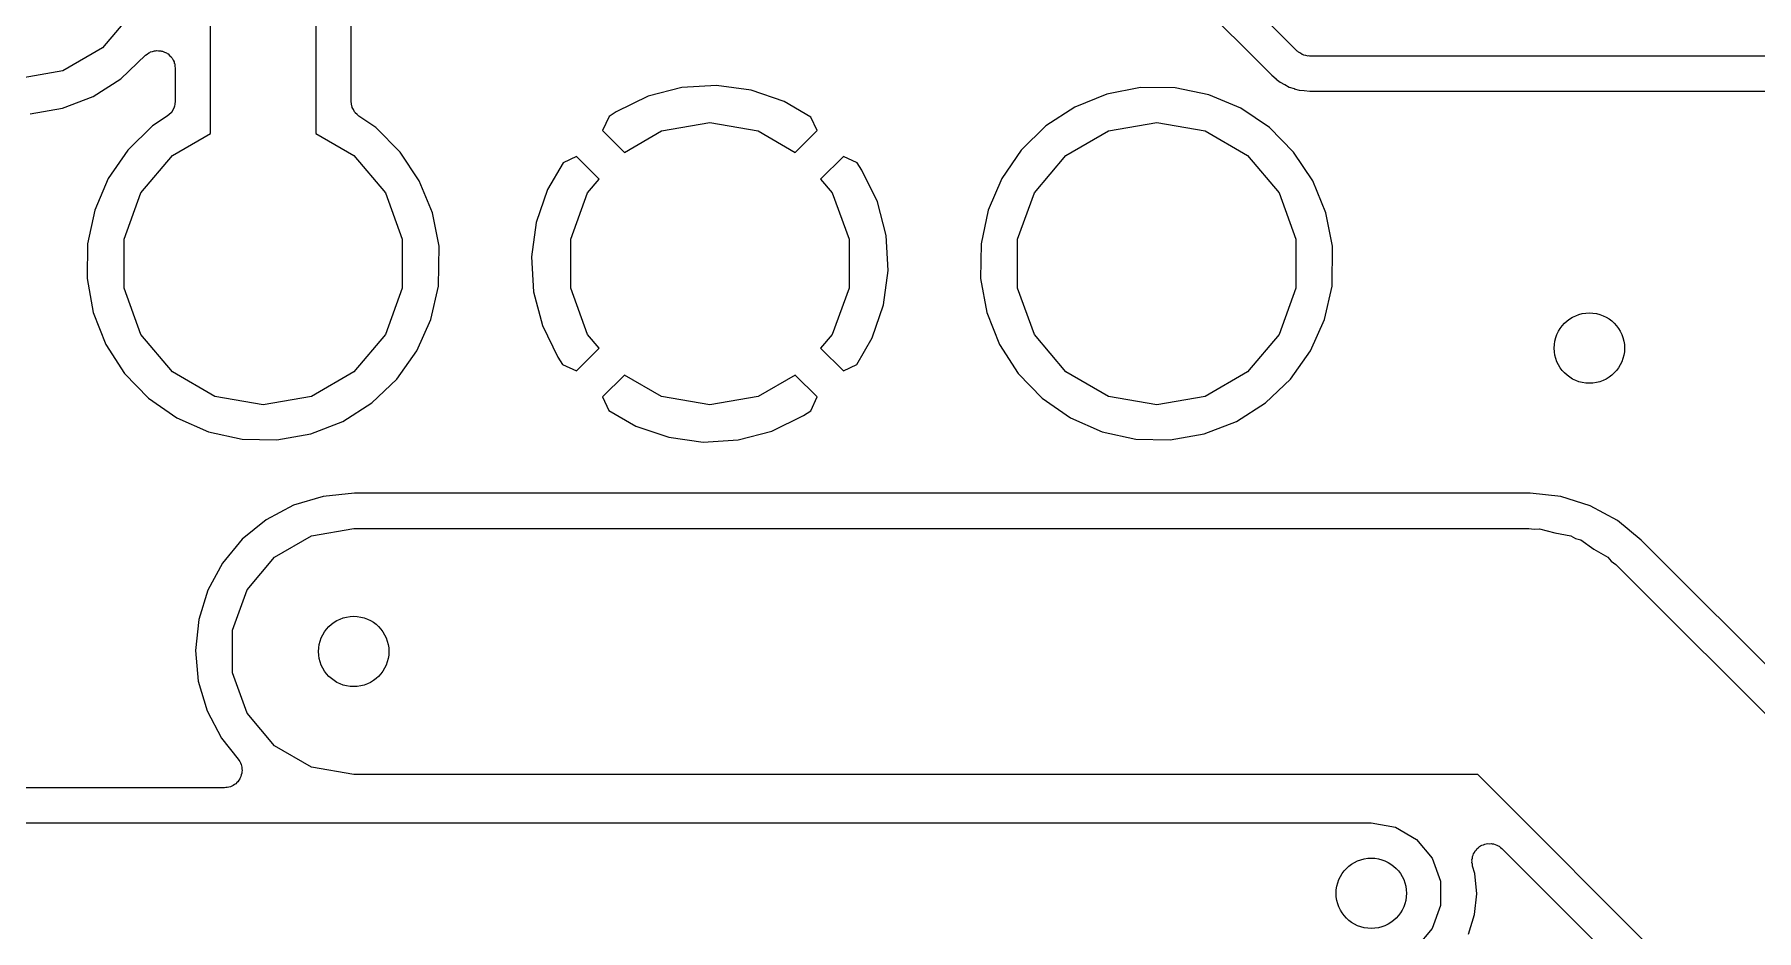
# Model space of a CAD drawing. Extents: x 69.6 to 139.6, y -158 to -61.
# Drawn here: x 87.86 to 97.65, y -118.11 to -113.02 of the extents above; entities that cross this region are included whole.
import ezdxf

# ---------------------------------------------------------------- set-up
doc = ezdxf.new("R2010")
doc.units = 0
doc.header["$MEASUREMENT"] = 0
doc.layers.add('BLACK', color=7, linetype='CONTINUOUS')

msp = doc.modelspace()

# ---------------------------------------------------------------- linework, layer by layer
at = {"layer": 'Black'}
for p, q in [((89.46, -112.085), (89.46, -113.58)), ((88.86, -113.58), (88.86, -112.209)), ((95.0393, -113.111), (94.1693, -112.241)), ((94.0281, -112.382), (94.8944, -113.249)), ((89.66, -113.398), (89.66, -112.654)), ((88.415, -112.893), (88.2469, -113.093)), ((88.2469, -113.093), (88.0205, -113.224)), ((88.3507, -113.269), (88.491, -113.135)), ((88.491, -113.135), (88.5009, -113.129)), ((88.5009, -113.129), (88.51, -113.121)), ((88.51, -113.121), (88.5153, -113.119)), ((88.5153, -113.119), (88.52, -113.116)), ((88.52, -113.116), (88.5315, -113.113)), ((88.5315, -113.113), (88.5426, -113.109)), ((88.5426, -113.109), (88.5483, -113.109)), ((88.5483, -113.109), (88.5537, -113.108)), ((88.5537, -113.108), (88.5655, -113.109)), ((88.5655, -113.109), (88.5774, -113.109)), ((88.5774, -113.109), (88.5826, -113.111)), ((88.5826, -113.111), (88.5882, -113.112)), ((88.5882, -113.112), (88.5989, -113.117)), ((88.5989, -113.117), (88.61, -113.121)), ((88.61, -113.121), (88.6143, -113.125)), ((88.6143, -113.125), (88.6193, -113.127)), ((88.6193, -113.127), (88.6275, -113.136)), ((88.6275, -113.136), (88.6366, -113.143)), ((88.6366, -113.143), (88.6394, -113.148)), ((88.6394, -113.148), (88.6433, -113.152)), ((88.6433, -113.152), (88.648, -113.163)), ((88.648, -113.163), (88.654, -113.173)), ((88.654, -113.173), (88.6549, -113.179)), ((88.6549, -113.179), (88.6572, -113.184)), ((95.0429, -113.113), (95.0393, -113.111)), ((95.0457, -113.117), (95.0429, -113.113)), ((95.057, -113.123), (95.0457, -113.117)), ((95.0677, -113.131), (95.057, -113.123)), ((95.072, -113.132), (95.0677, -113.131)), ((95.0758, -113.134), (95.072, -113.132)), ((95.0886, -113.136), (95.0758, -113.134)), ((95.1013, -113.14), (95.0886, -113.136)), ((95.1056, -113.139), (95.1013, -113.14)), ((95.11, -113.14), (95.1056, -113.139)), ((98.26, -113.14), (95.11, -113.14)), ((88.0205, -113.224), (87.763, -113.269)), ((88.1934, -113.369), (88.3507, -113.269)), ((88.6572, -113.184), (88.6579, -113.196)), ((88.6579, -113.196), (88.66, -113.208)), ((88.66, -113.208), (88.66, -113.398)), ((94.8944, -113.249), (94.9192, -113.269)), ((94.9192, -113.269), (94.9195, -113.269)), ((94.9195, -113.269), (94.92, -113.27)), ((94.92, -113.27), (94.942, -113.288)), ((88.0197, -113.436), (88.1934, -113.369)), ((91.3486, -113.368), (91.1676, -113.456)), ((91.5402, -113.318), (91.3486, -113.368)), ((91.738, -113.306), (91.5402, -113.318)), ((91.9342, -113.333), (91.738, -113.306)), ((92.1216, -113.397), (91.9342, -113.333)), ((93.9563, -113.356), (93.7745, -113.43)), ((94.1489, -113.319), (93.9563, -113.356)), ((94.345, -113.321), (94.1489, -113.319)), ((94.5371, -113.36), (94.345, -113.321)), ((94.7179, -113.436), (94.5371, -113.36)), ((94.942, -113.288), (94.9672, -113.302)), ((94.9672, -113.302), (94.9676, -113.302)), ((94.9676, -113.302), (94.9682, -113.302)), ((94.9682, -113.302), (94.9934, -113.316)), ((94.9934, -113.316), (95.0208, -113.324)), ((95.0208, -113.324), (95.0212, -113.325)), ((95.0212, -113.325), (95.0218, -113.325)), ((95.0218, -113.325), (95.0492, -113.333)), ((95.0492, -113.333), (95.0777, -113.336)), ((95.0777, -113.336), (95.0782, -113.336)), ((95.0782, -113.336), (95.0788, -113.336)), ((95.0788, -113.336), (95.1103, -113.34)), ((95.1103, -113.34), (98.2551, -113.34)), ((87.8362, -113.468), (88.0197, -113.436)), ((88.6254, -113.472), (88.6148, -113.482)), ((88.6366, -113.462), (88.6254, -113.472)), ((88.638, -113.46), (88.6366, -113.462)), ((88.6401, -113.458), (88.638, -113.46)), ((88.6467, -113.445), (88.6401, -113.458)), ((88.654, -113.432), (88.6467, -113.445)), ((88.6545, -113.429), (88.654, -113.432)), ((88.6557, -113.427), (88.6545, -113.429)), ((88.6575, -113.412), (88.6557, -113.427)), ((88.66, -113.398), (88.6575, -113.412)), ((89.6624, -113.412), (89.66, -113.398)), ((89.6639, -113.425), (89.6624, -113.412)), ((89.6654, -113.429), (89.6639, -113.425)), ((89.666, -113.432), (89.6654, -113.429)), ((89.673, -113.444), (89.666, -113.432)), ((89.6791, -113.457), (89.673, -113.444)), ((89.6816, -113.459), (89.6791, -113.457)), ((89.6834, -113.462), (89.6816, -113.459)), ((89.6941, -113.471), (89.6834, -113.462)), ((89.7041, -113.481), (89.6941, -113.471)), ((91.1676, -113.456), (91.1271, -113.483)), ((92.2743, -113.486), (92.1216, -113.397)), ((93.7745, -113.43), (93.6104, -113.537)), ((94.8805, -113.546), (94.7179, -113.436)), ((88.5304, -113.537), (88.3902, -113.674)), ((88.6148, -113.482), (88.5304, -113.537)), ((89.8005, -113.546), (89.7041, -113.481)), ((89.9387, -113.685), (89.8005, -113.546)), ((91.1271, -113.483), (91.09, -113.562)), ((91.09, -113.562), (91.2152, -113.687)), ((91.2152, -113.687), (91.4253, -113.565)), ((91.4253, -113.565), (91.7, -113.517)), ((91.7, -113.517), (91.9747, -113.565)), ((91.9747, -113.565), (92.1848, -113.687)), ((92.1848, -113.687), (92.31, -113.562)), ((92.31, -113.562), (92.2743, -113.486)), ((93.6104, -113.537), (93.4702, -113.674)), ((93.7238, -113.705), (93.9653, -113.565)), ((93.9653, -113.565), (94.24, -113.517)), ((94.24, -113.517), (94.5147, -113.565)), ((94.5147, -113.565), (94.7562, -113.705)), ((95.0187, -113.685), (94.8805, -113.546)), ((88.6438, -113.705), (88.86, -113.58)), ((89.46, -113.58), (89.6762, -113.705)), ((88.3902, -113.674), (88.2794, -113.836)), ((88.4645, -113.918), (88.6438, -113.705)), ((89.6762, -113.705), (89.8555, -113.918)), ((90.0472, -113.848), (89.9387, -113.685)), ((90.8655, -113.746), (90.7768, -113.898)), ((90.9415, -113.71), (90.8655, -113.746)), ((91.0709, -113.839), (90.9415, -113.71)), ((92.4585, -113.71), (92.3291, -113.839)), ((92.5375, -113.747), (92.4585, -113.71)), ((92.5644, -113.788), (92.5375, -113.747)), ((93.4702, -113.674), (93.3594, -113.836)), ((93.5445, -113.918), (93.7238, -113.705)), ((94.7562, -113.705), (94.9355, -113.918)), ((95.1272, -113.848), (95.0187, -113.685)), ((88.2794, -113.836), (88.2022, -114.016)), ((90.122, -114.03), (90.0472, -113.848)), ((91.0045, -113.918), (91.0709, -113.839)), ((92.3291, -113.839), (92.3955, -113.918)), ((92.6521, -113.969), (92.5644, -113.788)), ((93.3594, -113.836), (93.2822, -114.016)), ((95.202, -114.03), (95.1272, -113.848)), ((88.3691, -114.181), (88.4645, -113.918)), ((89.8555, -113.918), (89.9509, -114.181)), ((90.7768, -113.898), (90.7125, -114.086)), ((90.9091, -114.181), (91.0045, -113.918)), ((92.3955, -113.918), (92.4909, -114.181)), ((93.4491, -114.181), (93.5445, -113.918)), ((94.9355, -113.918), (95.0309, -114.181)), ((88.2022, -114.016), (88.1614, -114.208)), ((90.1599, -114.221), (90.122, -114.03)), ((92.7022, -114.16), (92.6521, -113.969)), ((93.2822, -114.016), (93.2414, -114.208)), ((95.2399, -114.221), (95.202, -114.03)), ((90.7125, -114.086), (90.6858, -114.282)), ((88.1614, -114.208), (88.1587, -114.404)), ((88.3691, -114.459), (88.3691, -114.181)), ((89.9509, -114.181), (89.9509, -114.459)), ((90.1568, -114.447), (90.1599, -114.221)), ((90.9091, -114.459), (90.9091, -114.181)), ((92.4909, -114.181), (92.4909, -114.459)), ((92.7142, -114.358), (92.7022, -114.16)), ((93.2414, -114.208), (93.2387, -114.404)), ((93.4491, -114.459), (93.4491, -114.181)), ((95.0309, -114.181), (95.0309, -114.459)), ((95.2368, -114.447), (95.2399, -114.221)), ((90.6858, -114.282), (90.6978, -114.48)), ((88.1587, -114.404), (88.1941, -114.597)), ((90.1135, -114.637), (90.1568, -114.447)), ((92.6875, -114.554), (92.7142, -114.358)), ((93.2387, -114.404), (93.2741, -114.597)), ((95.1935, -114.637), (95.2368, -114.447)), ((88.4645, -114.722), (88.3691, -114.459)), ((89.9509, -114.459), (89.8555, -114.722)), ((90.6978, -114.48), (90.7479, -114.671)), ((91.0045, -114.722), (90.9091, -114.459)), ((92.4909, -114.459), (92.3955, -114.722)), ((93.5445, -114.722), (93.4491, -114.459)), ((95.0309, -114.459), (94.9355, -114.722)), ((88.1941, -114.597), (88.2663, -114.779)), ((90.0337, -114.816), (90.1135, -114.637)), ((92.6232, -114.742), (92.6875, -114.554)), ((93.2741, -114.597), (93.3463, -114.779)), ((95.1137, -114.816), (95.1935, -114.637)), ((88.6438, -114.935), (88.4645, -114.722)), ((89.8555, -114.722), (89.6762, -114.935)), ((90.7479, -114.671), (90.8356, -114.852)), ((91.0709, -114.801), (91.0045, -114.722)), ((92.3955, -114.722), (92.3291, -114.801)), ((92.5345, -114.894), (92.6232, -114.742)), ((93.7238, -114.935), (93.5445, -114.722)), ((94.9355, -114.722), (94.7562, -114.935)), ((88.2663, -114.779), (88.3725, -114.944)), ((89.9207, -114.977), (90.0337, -114.816)), ((90.9415, -114.93), (91.0709, -114.801)), ((92.3291, -114.801), (92.4585, -114.93)), ((93.3463, -114.779), (93.4525, -114.944)), ((95.0007, -114.977), (95.1137, -114.816)), ((88.8853, -115.075), (88.6438, -114.935)), ((89.6762, -114.935), (89.4347, -115.075)), ((90.8356, -114.852), (90.8625, -114.893)), ((90.8625, -114.893), (90.9415, -114.93)), ((92.4585, -114.93), (92.5345, -114.894)), ((93.9653, -115.075), (93.7238, -114.935)), ((94.7562, -114.935), (94.5147, -115.075)), ((88.3725, -114.944), (88.5087, -115.085)), ((89.7786, -115.112), (89.9207, -114.977)), ((91.2152, -114.953), (91.09, -115.078)), ((91.4253, -115.075), (91.2152, -114.953)), ((92.1848, -114.953), (91.9747, -115.075)), ((92.31, -115.078), (92.1848, -114.953)), ((93.4525, -114.944), (93.5887, -115.085)), ((94.8586, -115.112), (95.0007, -114.977)), ((88.5087, -115.085), (88.6698, -115.197)), ((89.16, -115.123), (88.8853, -115.075)), ((89.4347, -115.075), (89.16, -115.123)), ((89.6131, -115.217), (89.7786, -115.112)), ((91.09, -115.078), (91.1257, -115.154)), ((91.7, -115.123), (91.4253, -115.075)), ((91.9747, -115.075), (91.7, -115.123)), ((92.2729, -115.157), (92.31, -115.078)), ((93.5887, -115.085), (93.7498, -115.197)), ((94.24, -115.123), (93.9653, -115.075)), ((94.5147, -115.075), (94.24, -115.123)), ((94.6931, -115.217), (94.8586, -115.112)), ((88.6698, -115.197), (88.8495, -115.276)), ((89.4302, -115.288), (89.6131, -115.217)), ((91.1257, -115.154), (91.2784, -115.243)), ((92.0514, -115.272), (92.2324, -115.184)), ((92.2324, -115.184), (92.2729, -115.157)), ((93.7498, -115.197), (93.9295, -115.276)), ((94.5102, -115.288), (94.6931, -115.217)), ((88.8495, -115.276), (89.041, -115.318)), ((89.041, -115.318), (89.2371, -115.322)), ((89.2371, -115.322), (89.4302, -115.288)), ((91.2784, -115.243), (91.4658, -115.307)), ((91.4658, -115.307), (91.662, -115.334)), ((91.662, -115.334), (91.8598, -115.322)), ((91.8598, -115.322), (92.0514, -115.272)), ((93.9295, -115.276), (94.121, -115.318)), ((94.121, -115.318), (94.3171, -115.322)), ((94.3171, -115.322), (94.5102, -115.288)), ((89.6799, -115.625), (89.5003, -115.643)), ((96.3546, -115.625), (89.6799, -115.625)), ((96.3576, -115.625), (96.3546, -115.625)), ((96.3578, -115.625), (96.3576, -115.625)), ((96.358, -115.625), (96.3578, -115.625)), ((96.363, -115.625), (96.358, -115.625)), ((96.4497, -115.635), (96.363, -115.625)), ((89.3322, -115.693), (89.1772, -115.776)), ((89.5003, -115.643), (89.3322, -115.693)), ((96.4502, -115.635), (96.4497, -115.635)), ((96.4507, -115.635), (96.4502, -115.635)), ((96.5375, -115.644), (96.4507, -115.635)), ((96.6207, -115.67), (96.5375, -115.644)), ((96.6213, -115.67), (96.6207, -115.67)), ((96.6217, -115.67), (96.6213, -115.67)), ((96.7052, -115.696), (96.6217, -115.67)), ((96.7817, -115.738), (96.7052, -115.696)), ((89.1772, -115.776), (89.0412, -115.887)), ((96.7822, -115.738), (96.7817, -115.738)), ((96.7826, -115.738), (96.7822, -115.738)), ((96.8596, -115.78), (96.7826, -115.738)), ((96.9264, -115.836), (96.8596, -115.78)), ((89.0412, -115.887), (88.9293, -116.022)), ((89.225, -115.989), (89.4356, -115.867)), ((89.4356, -115.867), (89.675, -115.825)), ((89.675, -115.825), (96.355, -115.825)), ((96.355, -115.825), (96.3853, -115.83)), ((96.3853, -115.83), (96.416, -115.828)), ((96.416, -115.828), (96.5043, -115.851)), ((96.5043, -115.851), (96.5944, -115.867)), ((96.5944, -115.867), (96.6211, -115.883)), ((96.6211, -115.883), (96.6508, -115.891)), ((96.6508, -115.891), (96.7257, -115.943)), ((96.9269, -115.836), (96.9264, -115.836)), ((96.9272, -115.837), (96.9269, -115.836)), ((96.9948, -115.892), (96.9272, -115.837)), ((98.961, -117.858), (96.9948, -115.892)), ((89.0688, -116.175), (89.225, -115.989)), ((96.7257, -115.943), (96.805, -115.989)), ((96.805, -115.989), (96.8247, -116.012)), ((96.8247, -116.012), (96.85, -116.03)), ((88.9293, -116.022), (88.8458, -116.176)), ((96.85, -116.03), (98.9074, -118.087)), ((88.8458, -116.176), (88.7939, -116.344)), ((88.9856, -116.403), (89.0688, -116.175)), ((88.7939, -116.344), (88.7755, -116.519)), ((88.9856, -116.647), (88.9856, -116.403)), ((88.7755, -116.519), (88.7914, -116.694)), ((88.7914, -116.694), (88.841, -116.862)), ((89.0688, -116.875), (88.9856, -116.647)), ((88.841, -116.862), (88.9223, -117.018)), ((89.225, -117.061), (89.0688, -116.875)), ((88.9223, -117.018), (89.0186, -117.137)), ((89.4356, -117.183), (89.225, -117.061)), ((89.0186, -117.137), (89.0223, -117.144)), ((89.0223, -117.144), (89.0273, -117.15)), ((89.0273, -117.15), (89.0306, -117.159)), ((89.0306, -117.159), (89.0354, -117.168)), ((89.0354, -117.168), (89.0365, -117.175)), ((89.0365, -117.175), (89.0392, -117.183)), ((89.0392, -117.183), (89.0392, -117.192)), ((89.0392, -117.192), (89.0407, -117.202)), ((89.675, -117.225), (89.4356, -117.183)), ((88.9816, -117.29), (88.9749, -117.294)), ((88.9889, -117.288), (88.9816, -117.29)), ((88.9965, -117.281), (88.9889, -117.288)), ((89.005, -117.277), (88.9965, -117.281)), ((89.0099, -117.271), (89.005, -117.277)), ((89.0159, -117.266), (89.0099, -117.271)), ((89.021, -117.257), (89.0159, -117.266)), ((89.0273, -117.25), (89.021, -117.257)), ((89.0299, -117.243), (89.0273, -117.25)), ((89.0339, -117.236), (89.0299, -117.243)), ((89.0358, -117.227), (89.0339, -117.236)), ((89.0392, -117.217), (89.0358, -117.227)), ((89.0407, -117.202), (89.0392, -117.21)), ((89.0392, -117.21), (89.0392, -117.217)), ((96.065, -117.225), (89.675, -117.225)), ((98.1225, -119.282), (96.065, -117.225)), ((88.9407, -117.3), (86.1125, -117.3)), ((88.9483, -117.299), (88.9407, -117.3)), ((88.956, -117.299), (88.9483, -117.299)), ((88.9653, -117.296), (88.956, -117.299)), ((88.9749, -117.294), (88.9653, -117.296)), ((85.8907, -117.5), (95.46, -117.5)), ((95.46, -117.5), (95.5968, -117.524)), ((95.5968, -117.524), (95.7171, -117.594)), ((95.7171, -117.594), (95.8064, -117.7)), ((96.0388, -117.684), (96.0405, -117.676)), ((96.0405, -117.676), (96.046, -117.668)), ((96.046, -117.668), (96.0502, -117.659)), ((96.0502, -117.659), (96.0556, -117.654)), ((96.0556, -117.654), (96.0597, -117.647)), ((96.0597, -117.647), (96.0678, -117.642)), ((96.0678, -117.642), (96.0748, -117.634)), ((96.0748, -117.634), (96.0816, -117.631)), ((96.0816, -117.631), (96.0877, -117.627)), ((96.0877, -117.627), (96.0973, -117.624)), ((96.0973, -117.624), (96.1063, -117.62)), ((96.1063, -117.62), (96.1138, -117.619)), ((96.1138, -117.619), (96.121, -117.617)), ((96.121, -117.617), (96.131, -117.618)), ((96.131, -117.618), (96.1409, -117.617)), ((96.1409, -117.617), (96.1482, -117.619)), ((96.1482, -117.619), (96.1557, -117.619)), ((96.1557, -117.619), (96.1648, -117.623)), ((96.1648, -117.623), (96.1744, -117.626)), ((96.1744, -117.626), (96.1806, -117.63)), ((96.1806, -117.63), (96.1875, -117.633)), ((96.1875, -117.633), (96.1947, -117.64)), ((96.1947, -117.64), (96.2029, -117.646)), ((96.2029, -117.646), (97.9776, -119.42)), ((95.8064, -117.7), (95.8539, -117.831)), ((96.0324, -117.71), (96.0347, -117.7)), ((96.0332, -117.718), (96.0324, -117.71)), ((96.0325, -117.725), (96.0332, -117.718)), ((96.0351, -117.735), (96.0325, -117.725)), ((96.0347, -117.7), (96.0356, -117.69)), ((96.0362, -117.745), (96.0351, -117.735)), ((96.0356, -117.69), (96.0388, -117.684)), ((96.0489, -117.788), (96.0362, -117.745)), ((95.8539, -117.831), (95.8539, -117.969)), ((96.0595, -117.904), (96.0489, -117.788)), ((95.8539, -117.969), (95.8064, -118.1)), ((96.0473, -118.021), (96.0595, -117.904)), ((96.0127, -118.132), (96.0473, -118.021)), ((95.8064, -118.1), (95.7171, -118.206))]:
    msp.add_line(p, q, dxfattribs=at)
for centre in [(96.7, -114.8), (89.675, -116.525), (95.46, -117.9)]:
    msp.add_circle(centre, 0.2, dxfattribs=at)

doc.saveas('drawing.dxf')
